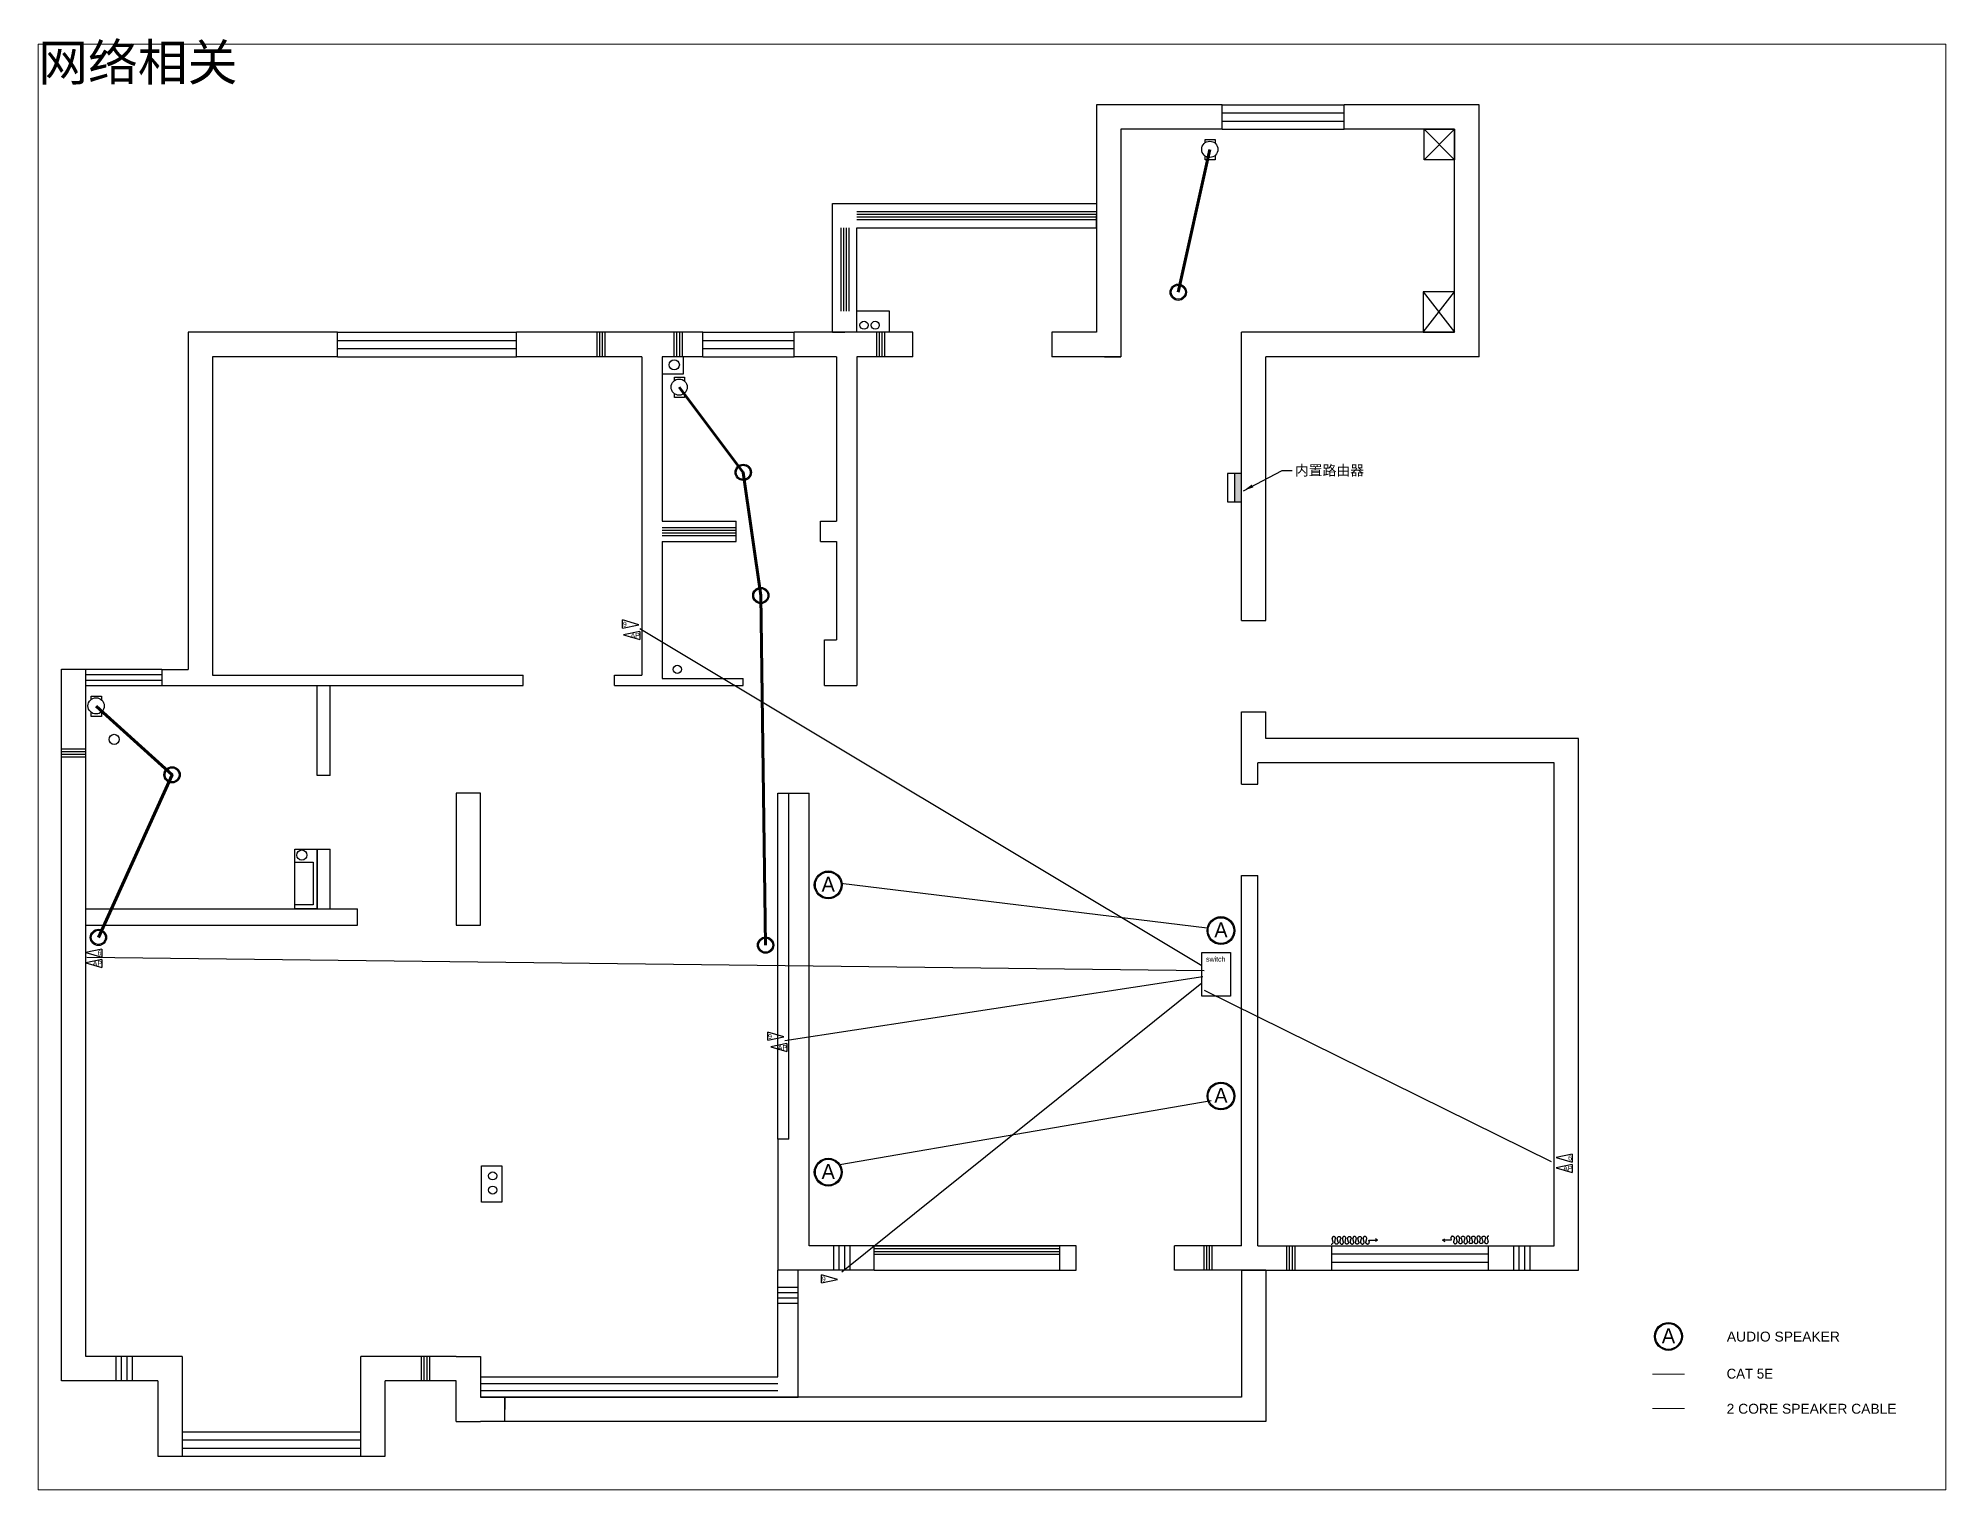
# Paper-space layout 'light current' of a CAD drawing. Header units: millimetres. Extents: x 0 to 261, y 0 to 199.
# The model-space entities are those that its viewports show. They can reach past a viewport. Long polylines and large blocks are cut down to what shows.
import ezdxf
from ezdxf.enums import TextEntityAlignment as Align

# ---------------------------------------------------------------- set-up
doc = ezdxf.new("R2010")
doc.units = ezdxf.units.MM
for name, pattern in [('ACAD_ISO03W100', [30, 12, -18]), ('DASHED', [19.05, 12.7, -6.35]), ('PHANTOM2', [1.25, 0.625, -0.125, 0.125, -0.125, 0.125, -0.125])]:
    doc.linetypes.add(name, pattern=pattern)
for name, color, linetype in [('air supply', 3, 'Continuous'), ('dim', 7, 'Continuous'), ('light current', 110, 'Continuous'), ('lighting', 6, 'Continuous'), ('new wall', 90, 'Continuous'), ('strong current', 1, 'Continuous'), ('wall', 7, 'Continuous'), ('windows', 140, 'Continuous')]:
    doc.layers.add(name, color=color, linetype=linetype)
doc.styles.add('Century Gothic', font='Century Gothic')
doc.styles.add('New Standard', font='Arial.ttf')
doc.styles.get("Standard").update_dxf_attribs({"font": 'Heiti SC.ttf'})
doc.styles.add('汉字', font='', dxfattribs={"width": 0.65, "height": 75})
doc.styles.get('汉字').set_extended_font_data('FangSong_GB2312')
doc.linetypes.add('ZIGZAG', pattern='A,0.00254,-5.08,[131,ltypeshp.shx,S=5.08,R=0,X=-5.08,Y=0],-10.16,[131,ltypeshp.shx,S=5.08,R=180,X=5.08,Y=0],-5.08', length=20.32254)
doc.dimstyles.new('副本 ISO-25', dxfattribs={"dimscale": 40, "dimtxt": 2.5, "dimasz": 2.5, "dimexe": 1.25, "dimexo": 0.625, "dimgap": 0.63, "dimtad": 0, "dimdec": 0, "dimtxsty": 'Standard', "dimblk": 'OBLIQUE', "dimblk1": 'OBLIQUE', "dimblk2": 'OBLIQUE', "dimcen": 2.5, "dimadec": 0, "dimazin": 0, "dimtfac": 1, "dimtdec": 0, "dimtmove": 0, "dimatfit": 3, "dimfxl": 1, "dimarcsym": 0})

# ---------------------------------------------------------------- blocks, each defined once
blk = doc.blocks.new('*T290')
at = {"layer": 'dim', "color": 0, "linetype": 'ByBlock', "lineweight": -2, "ltscale": 8, "transparency": 16777216}
for p, q in [((0, 0), (760, 0)), ((0, 0), (0, -456)), ((760, 0), (760, -456)), ((0, -132), (760, -132)), ((380, -132), (380, -456)), ((0, -240), (760, -240)), ((0, -348), (760, -348)), ((0, -456), (760, -456))]:
    blk.add_line(p, q, dxfattribs=at)
at = {"layer": 'dim', "color": 0, "ltscale": 8, "transparency": 16777216}
for s, insert, char_height, width, attachment_point in [('top', (190, -186), 54, 344, 5), ('window', (380, -66), 72, 724, 5), ('290', (742, -150), 54, 344, 3), ('bottom', (190, -366), 54, 344, 2), ('900', (742, -366), 54, 344, 3)]:
    blk.add_mtext(s, dxfattribs=dict(at, insert=insert, char_height=char_height, width=width, attachment_point=attachment_point))
blk = doc.blocks.new('socket air condition')
at = {"layer": 'strong current'}
h = blk.add_hatch(color=2, dxfattribs=at)
edge = h.paths.add_edge_path()
edge.add_ellipse((1, -20), major_axis=(100, 0), ratio=1, start_angle=8.0533, end_angle=171.9466)
edge.add_line((-98, -6), (100, -6))
at = {"layer": 'strong current', "color": 2}
for p, q in [((0, 80), (0, 204)), ((98, 80), (-98, 80))]:
    blk.add_line(p, q, dxfattribs=at)
at = {"layer": 'strong current', "color": 2, "style": '汉字'}
blk.add_text('K', height=151, dxfattribs=at).set_placement((22, 103))
blk = doc.blocks.new('cat socket')
at = {"color": 2}
for p, q in [((159, 33), (0, 0)), ((0, 0), (159, -46)), ((159, 33), (159, -46))]:
    blk.add_line(p, q, dxfattribs=at)
at = {"color": 2, "style": 'Century Gothic'}
blk.add_text('6', height=48.8, dxfattribs=at).set_placement((118, -28))
blk = doc.blocks.new('*T325')
at = {"layer": 'dim', "color": 0, "linetype": 'ByBlock', "lineweight": -2, "ltscale": 8, "transparency": 16777216}
for p, q in [((0, 0), (952.5, 0)), ((0, 0), (0, -352.5)), ((952.5, 0), (952.5, -352.5)), ((0, -82.5), (952.5, -82.5)), ((0, -150), (952.5, -150)), ((476.25, -82.5), (476.25, -352.5)), ((0, -217.5), (952.5, -217.5)), ((0, -285), (952.5, -285)), ((0, -352.5), (952.5, -352.5))]:
    blk.add_line(p, q, dxfattribs=at)
at = {"layer": 'dim', "color": 0, "ltscale": 8, "transparency": 16777216}
for s, insert, char_height, width, attachment_point in [('东侧门洞', (238.125, -161.25), 33.75, 453.75, 2), ('墙高', (238.125, -116.25), 33.75, 453.75, 5), ('阳台隔断', (476.25, -41.25), 45, 930, 5), ('800', (941.25, -93.75), 33.75, 453.75, 3), ('窗宽', (238.125, -228.75), 33.75, 453.75, 2), ('1830', (941.25, -228.75), 33.75, 453.75, 3)]:
    blk.add_mtext(s, dxfattribs=dict(at, insert=insert, char_height=char_height, width=width, attachment_point=attachment_point))
blk = doc.blocks.new('*T326')
at = {"layer": 'dim', "color": 0, "linetype": 'ByBlock', "lineweight": -2, "ltscale": 8, "transparency": 16777216}
for p, q in [((0, 0), (760, 0)), ((0, 0), (0, -456)), ((760, 0), (760, -456)), ((0, -132), (760, -132)), ((380, -132), (380, -456)), ((0, -240), (760, -240)), ((0, -348), (760, -348)), ((0, -456), (760, -456))]:
    blk.add_line(p, q, dxfattribs=at)
at = {"layer": 'dim', "color": 0, "ltscale": 8, "transparency": 16777216}
for s, insert, char_height, width, attachment_point in [('墙高', (190, -186), 54, 344, 5), ('阳台', (380, -66), 72, 724, 5), ('1200', (742, -150), 54, 344, 3)]:
    blk.add_mtext(s, dxfattribs=dict(at, insert=insert, char_height=char_height, width=width, attachment_point=attachment_point))
blk = doc.blocks.new('socket')
at = {"layer": 'strong current'}
blk.add_hatch(color=2, dxfattribs=at).paths.add_polyline_path([(99, 0, 0.86847), (-99, 0)])
at = {"layer": 'strong current', "color": 2}
blk.add_line((99, 0), (-99, 0), dxfattribs=at)
for points, const_width in [([(-1, 86), (-1, 210)], 9.63), ([(97, 86), (-99, 86)], 12.8)]:
    blk.add_lwpolyline(points, dxfattribs=dict(at, const_width=const_width))
blk.add_arc((0, -14), 100, 8.0533, 171.9467, dxfattribs=at)
blk = doc.blocks.new('fgdgfgfrd')
at = {"layer": ''}
blk.add_hatch(color=2, dxfattribs=at).paths.add_polyline_path([(-169345, -1042559, 0.86847), (-169558, -1042559)])
at = {"layer": '', "color": 2}
blk.add_line((-169345, -1042559), (-169558, -1042559), dxfattribs=at)
for points, const_width in [([(-169453, -1042466), (-169453, -1042333)], 10.4), ([(-169347, -1042466), (-169559, -1042466)], 13.8)]:
    blk.add_lwpolyline(points, dxfattribs=dict(at, const_width=const_width))
blk.add_arc((-169452, -1042574), 108, 8.0533, 171.9467, dxfattribs=at)
blk = doc.blocks.new('socket mid')
at = {"layer": 'strong current', "xscale": 0.9292800000917901, "yscale": 0.9292800000917901, "zscale": 0.9292800000917901}
blk.add_blockref('fgdgfgfrd', (157466, 968825), dxfattribs=at)
at = {"layer": 'strong current', "color": 2, "lineweight": 100, "ltscale": 8, "insert": (-200, 190), "char_height": 75, "attachment_point": 1}
blk.add_mtext_dynamic_manual_height_columns('\\pxqr;{\\fArial|b0|i0|c134|p0;M}', width=170, gutter_width=250, heights=[0], dxfattribs=at)
blk = doc.blocks.new('socket high')
at = {"layer": 'strong current', "xscale": 0.9292800000917901, "yscale": 0.9292800000917901, "zscale": 0.9292800000917901}
blk.add_blockref('fgdgfgfrd', (157466, 968825), dxfattribs=at)
at = {"layer": 'strong current', "color": 2, "lineweight": 100, "ltscale": 8, "insert": (-200, 190), "char_height": 75, "attachment_point": 1}
blk.add_mtext_dynamic_manual_height_columns('\\pxqr;{\\fArial|b0|i0|c134|p0;H}', width=170, gutter_width=250, heights=[0], dxfattribs=at)
blk = doc.blocks.new('socket top')
at = {"layer": 'strong current', "xscale": 0.9292800000917901, "yscale": 0.9292800000917901, "zscale": 0.9292800000917901}
blk.add_blockref('fgdgfgfrd', (157466, 968825), dxfattribs=at)
at = {"layer": 'strong current', "color": 2, "lineweight": 100, "ltscale": 8, "insert": (-200, 190), "char_height": 75, "attachment_point": 1}
blk.add_mtext_dynamic_manual_height_columns('\\pxqr;{\\fArial|b0|i0|c134|p0;T}', width=170, gutter_width=250, heights=[0], dxfattribs=at)
blk = doc.blocks.new('socket water proff')
at = {"layer": 'strong current'}
blk.add_hatch(color=2, dxfattribs=at).paths.add_polyline_path([(100, -7, 0.86847), (-98, -7)])
at = {"layer": 'strong current', "color": 2}
for points, const_width in [([(0, 79), (0, 203)], 9.63), ([(98, 79), (-98, 79)], 12.8)]:
    blk.add_lwpolyline(points, dxfattribs=dict(at, const_width=const_width))
at = {"layer": 'strong current', "color": 2, "style": '汉字'}
blk.add_text('F', height=151, dxfattribs=at).set_placement((22, 102))
blk = doc.blocks.new('socket ground')
at = {"layer": 'strong current'}
h = blk.add_hatch(color=2, dxfattribs=at)
edge = h.paths.add_edge_path()
edge.add_ellipse((1, -13), major_axis=(100, -1), ratio=1, start_angle=8.0533, end_angle=171.9466)
edge.add_line((-98, 2), (100, 1))
at = {"layer": 'strong current', "color": 2}
for p, q in [((0, 88), (1, 211)), ((99, 87), (-98, 88))]:
    blk.add_line(p, q, dxfattribs=at)
at = {"layer": 'strong current', "color": 2, "style": '汉字'}
blk.add_text('D', height=151, rotation=359.6008, dxfattribs=at).set_placement((23, 110))
blk = doc.blocks.new('light current box')
at = {"layer": 'strong current'}
blk.add_hatch(color=2, dxfattribs=at).paths.add_polyline_path([(-280, 69), (-280, 0), (0, 0), (0, 69)])
at = {"layer": '', "color": 2}
blk.add_line((0, 69), (-280, 69), dxfattribs=at)
at = {"layer": 'strong current', "color": 2}
blk.add_lwpolyline([(0, 138), (-280, 138), (-280, 0), (0, 0)], close=True, dxfattribs=at)
blk = doc.blocks.new('strong current box')
at = {"layer": 'strong current'}
blk.add_hatch(color=2, dxfattribs=at).paths.add_polyline_path([(-280, 69), (-280, 0), (0, 0), (0, 138), (-280, 0)])
at = {"layer": 'strong current', "color": 2}
blk.add_lwpolyline([(0, 138), (-280, 138), (-280, 0), (0, 0)], close=True, dxfattribs=at)
blk = doc.blocks.new('*T330')
at = {"layer": 'strong current', "color": 0, "linetype": 'ByBlock', "lineweight": -2, "ltscale": 8, "transparency": 16777216}
for p, q in [((0, 0), (8546, 0)), ((0, 0), (0, -1385)), ((8546, 0), (8546, -1385)), ((0, -296), (8546, -296)), ((855, -296), (855, -1385)), ((1709, -296), (1709, -1385)), ((2564, -296), (2564, -1385)), ((3418, -296), (3418, -1385)), ((4273, -296), (4273, -1385)), ((5128, -296), (5128, -1385)), ((5982, -296), (5982, -1385)), ((6837, -296), (6837, -1385)), ((7691, -296), (7691, -1385)), ((0, -552), (8546, -552)), ((0, -872), (8546, -872)), ((0, -1128), (8546, -1128)), ((0, -1385), (8546, -1385))]:
    blk.add_line(p, q, dxfattribs=at)
at = {"layer": 'strong current', "color": 0, "ltscale": 8, "transparency": 16777216}
for name, p in [('socket', (1282, -817)), ('socket mid', (2188, -813)), ('socket high', (3043, -813)), ('socket top', (3897, -813)), ('socket water proff', (4692, -835)), ('socket ground', (5542, -843)), ('socket air condition', (6397, -836)), ('light current box', (7404, -781)), ('strong current box', (8259, -781))]:
    blk.add_blockref(name, p, dxfattribs=at)
at = {"layer": 'strong current', "color": 0, "ltscale": 8, "transparency": 16777216, "attachment_point": 5}
for s, insert, char_height, width in [('强电图例', (4273, -148), 120, 8486.1), ('名称', (427, -424), 100, 794.61), ('一般插座', (1282, -424), 100, 794.61), ('中位插座', (2137, -424), 100, 794.61), ('高位插座', (2991, -424), 100, 794.61), ('顶部插座', (3846, -424), 100, 794.61), ('防溅水插座', (4700, -424), 100, 794.61), ('地面插座', (5555, -424), 100, 794.61), ('{\\fArial Unicode MS|b0|i0|c134|p0;空调插座', (6410, -424), 100, 794.61), ('弱电箱', (7264, -424), 100, 794.61), ('配电箱', (8119, -424), 100, 794.61), ('图例', (427, -712), 100, 794.61), ('高度（M)', (427, -1000), 100, 794.61), ('0.35', (1282, -1000), 100, 794.61), ('1.4', (2137, -1000), 100, 794.61), ('2.2', (2991, -1000), 100, 794.61), ('2.6', (3846, -1000), 100, 794.61), ('1.5', (4700, -1000), 100, 794.61), ('0.0', (5555, -1000), 100, 794.61), ('2.2', (6410, -1000), 100, 794.61), ('规格', (427, -1256), 100, 794.61), ('斜五孔', (1282, -1256), 100, 794.61), ('斜五孔', (2137, -1256), 100, 794.61), ('斜五孔', (2991, -1256), 100, 794.61), ('斜五孔', (3846, -1256), 100, 794.61), ('{\\fArial Unicode MS|b0|i0|c134|p0;斜五孔', (4700, -1256), 100, 794.61), ('{\\fArial Unicode MS|b0|i0|c134|p0;斜五孔', (5555, -1256), 100, 794.61), ('{\\fArial Unicode MS|b0|i0|c134|p0;三孔带开关', (6410, -1256), 100, 794.61)]:
    blk.add_mtext(s, dxfattribs=dict(at, insert=insert, char_height=char_height, width=width))
blk = doc.blocks.new('_Oblique')
at = {"color": 0, "linetype": 'ByBlock', "lineweight": -2}
blk.add_line((-0.5, -0.5), (0.5, 0.5), dxfattribs=at)
blk = doc.blocks.new('Access Point')
at = {"color": 2}
for p, q in [((159, 33), (0, 0)), ((0, 0), (159, -46)), ((159, 33), (159, -46))]:
    blk.add_line(p, q, dxfattribs=at)
at = {"color": 2, "style": 'Century Gothic'}
blk.add_text('AP', height=48.8, dxfattribs=at).set_placement((70, -30))
blk = doc.blocks.new('curtain')
for p, q in [((0, 0), (22, 14)), ((0, 0), (22, -14)), ((86, 0), (0, 0)), ((82, 19), (86, 0)), ((117, 19), (108, -17)), ((133, 19), (143, -16)), ((168, 19), (159, -16)), ((184, 19), (194, -16)), ((219, 19), (210, -16)), ((235, 19), (245, -16)), ((270, 19), (261, -16)), ((286, 20), (296, -16)), ((321, 20), (312, -16)), ((337, 20), (347, -16)), ((372, 20), (363, -16)), ((388, 20), (398, -15)), ((423, 20), (414, -15)), ((439, 20), (449, -15))]:
    blk.add_line(p, q)
for points in [[(99, 39, 0.110171), (93, 38, 0.102587), (87, 33, 0.093414), (83, 27, 0.087823), (82, 19, 0.003473), (82, 19, 0.093414)], [(99, 39, -0.110171), (106, 38, -0.102587), (112, 33, -0.093414), (116, 27, -0.087823), (117, 19, -0.003473), (117, 19, -0.093414)], [(150, 39, 0.110171), (144, 38, 0.102587), (138, 33, 0.093414), (134, 27, 0.087823), (133, 19, 0.003473), (133, 19, 0.093414)], [(168, 19, 0.003473), (168, 19, 0.087823), (167, 27, 0.093414), (163, 33, 0.102587), (157, 38, 0.110171), (150, 39, 0.110171)], [(184, 19, -0.003473), (184, 19, -0.087823), (185, 27, -0.093414), (189, 34, -0.102587), (195, 38, -0.110171), (202, 39, -0.110171)], [(202, 39, -0.110171), (208, 38, -0.102587), (214, 34, -0.093414), (218, 27, -0.087823), (219, 20, -0.003473), (219, 19, -0.093414)], [(253, 40, 0.110171), (246, 38, 0.102587), (240, 34, 0.093414), (236, 27, 0.087823), (235, 20, 0.003473), (235, 19, 0.093414)], [(270, 19, 0.003473), (270, 20, 0.087823), (269, 28, 0.093414), (265, 34, 0.102587), (259, 38, 0.110171), (253, 40, 0.110171)], [(286, 20, -0.003473), (286, 20, -0.087823), (287, 28, -0.093414), (291, 34, -0.102587), (297, 38, -0.110171), (304, 40, -0.110171)], [(304, 40, -0.110171), (310, 38, -0.102587), (316, 34, -0.093414), (320, 28, -0.087823), (321, 20, -0.003473), (321, 20, -0.093414)], [(355, 40, 0.110171), (348, 39, 0.102587), (342, 34, 0.093414), (338, 28, 0.087823), (337, 20, 0.003473), (337, 20, 0.093414)], [(372, 20, 0.003473), (372, 20, 0.087823), (371, 28, 0.093414), (367, 34, 0.102587), (361, 39, 0.110171), (355, 40, 0.110171)], [(388, 20, -0.003473), (388, 20, -0.087823), (389, 28, -0.093414), (393, 34, -0.102587), (399, 39, -0.110171), (406, 40, -0.110171)], [(406, 40, -0.110171), (412, 39, -0.102587), (418, 34, -0.093414), (422, 28, -0.087823), (423, 20, -0.003473), (423, 20, -0.093414)], [(457, 40, 0.110171), (450, 39, 0.102587), (444, 35, 0.093414), (440, 28, 0.087823), (439, 20, 0.003473), (439, 20, 0.093414)], [(108, -17, 0.083517), (109, -24, 0.093414), (113, -30, 0.102587), (119, -35, 0.110171), (125, -36, 0.110171), (132, -35, 0.102587), (138, -30, 0.093414), (141, -24, 0.083517), (143, -16, 0.087823)], [(194, -16, -0.083517), (192, -24, -0.093414), (189, -30, -0.102587), (183, -34, -0.110171), (176, -36, -0.110171), (170, -34, -0.102587), (164, -30, -0.093414), (160, -24, -0.083517), (159, -16, -0.087823)], [(210, -16, 0.083517), (211, -23, 0.093414), (215, -30, 0.102587), (221, -34, 0.110171), (227, -36, 0.110171), (234, -34, 0.102587), (240, -30, 0.093414), (243, -23, 0.083517), (245, -16, 0.087823)], [(296, -16, -0.083517), (295, -23, -0.093414), (291, -30, -0.102587), (285, -34, -0.110171), (278, -35, -0.110171), (272, -34, -0.102587), (266, -30, -0.093414), (262, -23, -0.083517), (261, -16, -0.087823)], [(312, -16, 0.083517), (313, -23, 0.093414), (317, -29, 0.102587), (323, -34, 0.110171), (329, -35, 0.110171), (336, -34, 0.102587), (342, -29, 0.093414), (346, -23, 0.083517), (347, -16, 0.087823)], [(398, -15, -0.083517), (397, -23, -0.093414), (393, -29, -0.102587), (387, -34, -0.110171), (380, -35, -0.110171), (374, -34, -0.102587), (368, -29, -0.093414), (364, -23, -0.083517), (363, -16, -0.087823)], [(414, -15, 0.083517), (415, -23, 0.093414), (419, -29, 0.102587), (425, -33, 0.110171), (431, -35, 0.110171), (438, -33, 0.102587), (444, -29, 0.093414), (448, -23, 0.083517), (449, -15, 0.087823)]]:
    blk.add_lwpolyline(points, format="xyb")
blk = doc.blocks.new('1 gang switch')
at = {"layer": 'lighting'}
blk.add_hatch(color=2, dxfattribs=at).paths.add_polyline_path([(-41, 22, 1), (41, -22, 1)])
at = {"layer": 'lighting', "color": 2}
for p, q in [((21, 41), (114, 117)), ((114, 117), (146, 79))]:
    blk.add_line(p, q, dxfattribs=at)
blk.add_circle((0, 0), 46.7, dxfattribs=at)
blk = doc.blocks.new('2 gang switch')
at = {"layer": 'lighting'}
blk.add_hatch(color=2, dxfattribs=at).paths.add_polyline_path([(-43, 17, 1), (43, -17, 1)])
at = {"layer": 'lighting', "color": 2}
for p, q in [((17, 43), (101, 128)), ((71, 97), (107, 62)), ((101, 128), (136, 94))]:
    blk.add_line(p, q, dxfattribs=at)
blk.add_circle((0, 0), 46.7, dxfattribs=at)
blk = doc.blocks.new('3 gang switch')
at = {"layer": 'lighting'}
blk.add_hatch(color=2, dxfattribs=at).paths.add_polyline_path([(-44, 17, 1), (44, -17, 1)])
at = {"layer": 'lighting', "color": 2}
for p, q in [((16, 43), (99, 130)), ((66, 96), (102, 58)), ((83, 112), (119, 78)), ((99, 130), (135, 96))]:
    blk.add_line(p, q, dxfattribs=at)
blk.add_circle((0, 0), 46.7, dxfattribs=at)
blk = doc.blocks.new('4 gang switch')
at = {"layer": 'lighting'}
blk.add_hatch(color=2, dxfattribs=at).paths.add_polyline_path([(-39, 25, 1), (39, -25, 1)])
at = {"layer": 'lighting', "color": 2}
for p, q in [((25, 39), (124, 107)), ((68, 69), (97, 28)), ((89, 81), (117, 41)), ((104, 91), (133, 50)), ((124, 107), (152, 66))]:
    blk.add_line(p, q, dxfattribs=at)
blk.add_circle((0, 0), 46.7, dxfattribs=at)
blk = doc.blocks.new('2 way switch')
at = {"layer": 'lighting'}
blk.add_hatch(color=2, dxfattribs=at).paths.add_polyline_path([(-41, 22, 1), (41, -22, 1)])
at = {"layer": 'lighting', "color": 2}
for p, q in [((21, 41), (84, 88)), ((84, 88), (115, 49)), ((-85, -78), (-116, -40)), ((-21, -41), (-85, -78))]:
    blk.add_line(p, q, dxfattribs=at)
blk.add_circle((0, 0), 46.7, dxfattribs=at)
blk = doc.blocks.new('*T339')
at = {"layer": 'lighting', "color": 0, "linetype": 'ByBlock', "lineweight": -2, "ltscale": 8, "transparency": 16777216}
for p, q in [((0, 0), (1531, 0)), ((0, 0), (0, -1571)), ((1531, 0), (1531, -1571)), ((0, -256), (1531, -256)), ((539, -256), (539, -1571)), ((0, -516), (1531, -516)), ((0, -787), (1531, -787)), ((0, -1060), (1531, -1060)), ((0, -1309), (1531, -1309)), ((0, -1571), (1531, -1571))]:
    blk.add_line(p, q, dxfattribs=at)
at = {"layer": 'lighting', "color": 0, "ltscale": 8, "transparency": 16777216}
for name, p in [('1 gang switch', (220, -421)), ('2 gang switch', (225, -692)), ('3 gang switch', (225, -965)), ('4 gang switch', (217, -1214)), ('2 way switch', (270, -1445))]:
    blk.add_blockref(name, p, dxfattribs=at)
at = {"layer": 'lighting', "color": 0, "ltscale": 8, "transparency": 16777216, "attachment_point": 5}
for s, insert, char_height, width in [('{\\C7;开关图例}', (766, -128), 120, 1471.39), ('{\\fSimSun|b0|i0|c134|p0;\\W0.8;\\C7;暗装单联开关}', (1035, -386), 100, 932.41), ('{\\fSimSun|b0|i0|c134|p0;\\W0.8;\\C7;暗装双联开关}', (1035, -651), 100, 932.41), ('{\\fSimSun|b0|i0|c134|p0;\\W0.8;\\C7;暗装三联开关}', (1035, -923), 100, 932.41), ('{\\fSimSun|b0|i0|c134|p0;\\W0.8;\\C7;暗装四联开关}', (1035, -1184), 100, 932.41), ('{\\fSimSun|b0|i0|c134|p0;\\W0.8;\\C7;暗装双控开关}', (1035, -1440), 100, 932.41)]:
    blk.add_mtext(s, dxfattribs=dict(at, insert=insert, char_height=char_height, width=width))

msp = doc.modelspace()

# ---------------------------------------------------------------- hatches: boundary and pattern name
at = {"layer": 'light current'}
msp.add_hatch(color=2, dxfattribs=at).paths.add_polyline_path([(12480.4, 10899.7), (12549.3, 10899.7), (12549.3, 11180), (12480.4, 11180)])

# ---------------------------------------------------------------- linework, layer by layer
at = {"layer": 'air supply', "linetype": 'ZIGZAG', "lineweight": 70, "ltscale": 5, "transparency": 33554687}
for points in [[(11926.1, 12965), (12237.1, 14369.8)], [(7008.1, 12030), (7639.4, 11190.6), (7812.7, 9977.5), (7859.9, 6532.9)], [(1262.3, 8887), (2011.6, 8210.8), (1285.4, 6608.9)]]:
    msp.add_lwpolyline(points, dxfattribs=at)
at = {"layer": 'air supply', "transparency": 33554687}
for points in [[(12189.8, 14437.4), (12189.8, 14469.8), (12289.8, 14469.8), (12289.8, 14433.1)], [(12289.8, 14312.7), (12289.8, 14269.8), (12189.8, 14269.8), (12189.8, 14308.4)], [(6960.8, 12094.5), (6960.8, 12126.9), (7060.8, 12126.9), (7060.8, 12090.2)], [(7060.8, 11969.8), (7060.8, 11926.9), (6960.8, 11926.9), (6960.8, 11965.5)], [(1215, 8954.6), (1215, 8987), (1315, 8987), (1315, 8950.3)], [(1315, 8829.9), (1315, 8787), (1215, 8787), (1215, 8825.6)]]:
    msp.add_lwpolyline(points, dxfattribs=at)
for centre, radius in [((12237.1, 14372.9), 80), ((11926.1, 12965), 80), ((11926.1, 12965), 70), ((7008.1, 12030), 80), ((7639.4, 11190.6), 80), ((7639.4, 11190.6), 70), ((7812.7, 9977.5), 80), ((7812.7, 9977.5), 70), ((1262.3, 8890.1), 80), ((2011.6, 8210.8), 80), ((2011.6, 8210.8), 70), ((1285.4, 6608.9), 80), ((1285.4, 6608.9), 70), ((7859.9, 6532.9), 80), ((7859.9, 6532.9), 70)]:
    msp.add_circle(centre, radius, dxfattribs=at)
at = {"layer": 'light current', "color": 2}
msp.add_line((12480.4, 11180), (12480.4, 10899.7), dxfattribs=at)
msp.add_lwpolyline([(12411.4, 11180), (12411.4, 10899.7), (12549.3, 10899.7), (12549.3, 11180)], close=True, dxfattribs=at)
at = {"layer": 'light current', "linetype": 'PHANTOM2', "ltscale": 100}
for points in [[(12160, 6330), (6620, 9650)], [(12180, 6280), (1170, 6410)], [(12170, 6220), (8050, 5590)], [(12160, 6160), (8610, 3310)], [(12180, 6090), (15600, 4400)]]:
    msp.add_lwpolyline(points, dxfattribs=at)
at = {"layer": 'light current', "color": 253, "linetype": 'DASHED', "ltscale": 4}
for points in [[(12210, 6700), (8600, 7140)], [(12250, 5000), (8590, 4370)]]:
    msp.add_lwpolyline(points, dxfattribs=at)
at = {"layer": 'light current', "ltscale": 8}
msp.add_lwpolyline([(12160, 6460), (12440, 6460), (12440, 6030), (12160, 6030)], close=True, dxfattribs=at)
at = {"layer": 'light current', "linetype": 'PHANTOM2', "ltscale": 100, "const_width": 10}
msp.add_lwpolyline([(16597.8, 2306.5), (16916, 2306.5)], dxfattribs=at)
at = {"layer": 'light current', "linetype": 'DASHED', "ltscale": 4, "const_width": 10}
msp.add_lwpolyline([(16597.8, 1968.6), (16916, 1968.6)], dxfattribs=at)
at = {"layer": 'light current', "color": 253}
for centre, radius in [((8477, 7126.5), 137), ((8477, 7126.5), 127), ((8477, 4296.5), 137), ((8477, 4296.5), 127)]:
    msp.add_circle(centre, radius, dxfattribs=at)
at = {"layer": 'light current'}
for centre, radius in [((12347, 6676.5), 137), ((12347, 6676.5), 127), ((12347, 5046.5), 137), ((12347, 5046.5), 127), ((16756.9, 2678.2), 137), ((16756.9, 2678.2), 127)]:
    msp.add_circle(centre, radius, dxfattribs=at)
at = {"layer": 'new wall', "ltscale": 8}
for p, q in [((14350, 14270), (14650, 14570)), ((14350, 14570), (14650, 14270)), ((7050, 12160), (7050, 12330)), ((6840, 12160), (7050, 12160)), ((7980, 4620), (7980, 8030)), ((7980, 8030), (8090, 8030))]:
    msp.add_line(p, q, dxfattribs=at)
at = {"layer": 'new wall'}
for p, q in [((8600, 13600), (8600, 12780)), ((8680, 13600), (8680, 12780)), ((9080, 12780), (8760, 12780)), ((9080, 12570), (9080, 12780)), ((3440, 8204.4), (3440, 9090.3)), ((3570, 8204.4), (3570, 9090.3)), ((3570, 8204.4), (3440, 8204.4)), ((3440, 6890), (3440, 7480)), ((3440, 7480), (3570, 7480)), ((3570, 6890), (3570, 7480)), ((1160, 6890), (3840, 6890)), ((3840, 6730), (3840, 6890)), ((1160, 6730), (3840, 6730)), ((10760.1, 3330), (10760.1, 3570)), ((10920.1, 3330), (10920.1, 3570)), ((7980, 2280), (7980, 3330)), ((8180, 2080), (8180, 3330)), ((5050, 2280), (7980, 2280)), ((5050, 2280, 10), (7980, 2280, 10)), ((5290, 2080), (5050, 2080)), ((5050, 2080), (8180, 2080)), ((5050, 2080, 10), (7980, 2080, 10))]:
    msp.add_line(p, q, dxfattribs=at)
at = {"layer": 'new wall', "linetype": 'ACAD_ISO03W100'}
for p, q in [((8626.4, 13600), (8626.4, 12780)), ((8653.6, 13600), (8653.6, 12780)), ((5050, 2214, 10), (7980, 2214, 10)), ((5050, 2146, 10), (7980, 2146, 10))]:
    msp.add_line(p, q, dxfattribs=at)
at = {"layer": 'new wall', "transparency": 33554687}
for p, q in [((10920.1, 3570), (8929.9, 3570)), ((8930, 3330), (10920.1, 3330))]:
    msp.add_line(p, q, dxfattribs=at)
at = {"layer": 'new wall', "linetype": 'Continuous'}
msp.add_line((5050, 2280), (5050, 2080), dxfattribs=at)
at = {"layer": 'new wall', "ltscale": 8}
for points in [[(14650, 14570), (14650, 14270), (14350, 14270), (14350, 14570)], [(3440, 6890), (3220, 6890), (3220, 7480), (3440, 7480)]]:
    msp.add_lwpolyline(points, close=True, dxfattribs=at)
at = {"layer": 'new wall', "linetype": 'ACAD_ISO03W100'}
msp.add_lwpolyline([(3220, 7350), (3400, 7350), (3400, 6930), (3220, 6930)], close=True, dxfattribs=at)
at = {"layer": 'new wall'}
msp.add_lwpolyline([(5060, 4000), (5060, 4360), (5260, 4360), (5260, 4000)], close=True, dxfattribs=at)
at = {"layer": 'wall'}
for p, q in [((12360, 14810), (11120, 14810)), ((11120, 14810), (11120, 12570)), ((12360, 14570), (12360, 14810)), ((14890, 14810), (13560, 14810)), ((13560, 14570), (13560, 14810)), ((14890, 12330), (14890, 14810)), ((12360, 14570), (11360, 14570)), ((11360, 14570), (11360, 12330)), ((14650, 14570), (13560, 14570)), ((14650, 12570), (14650, 14570)), ((8520, 12570), (8520, 13840)), ((8520, 13840), (11120, 13840)), ((11120, 13840), (11120, 13720)), ((8760, 12570), (8760, 13600)), ((8760, 13600), (11120, 13600)), ((11120, 13600), (11120, 13720)), ((3640, 12570), (2170, 12570)), ((2170, 12570), (2170, 9250)), ((3640, 12330), (3640, 12570)), ((7240, 12570), (5405, 12570)), ((5405, 12330), (5405, 12570)), ((6200, 12330), (6200, 12570)), ((6280, 12330), (6280, 12570)), ((6960, 12330), (6960, 12570)), ((7040, 12330), (7040, 12570)), ((7240, 12330), (7240, 12570)), ((9310, 12570), (8140, 12570)), ((8140, 12330), (8140, 12570)), ((8520, 12570), (8640, 12570)), ((8760, 12570), (8640, 12570)), ((8955, 12330), (8955, 12570)), ((9035, 12330), (9035, 12570)), ((9310, 12330), (9310, 12570)), ((11120, 12570), (10680, 12570)), ((10680, 12570), (10680, 12330)), ((14650, 12570), (12550, 12570)), ((12550, 9730), (12550, 12570)), ((3640, 12330), (2410, 12330)), ((2410, 12330), (2410, 9192.3)), ((6640, 12330), (5405, 12330)), ((6640, 12330), (6640, 9192.3)), ((7240, 12330), (6840, 12330)), ((6840, 12330), (6840, 10710)), ((8560, 12330), (8140, 12330)), ((8560, 12330), (8560, 10710)), ((9310, 12330), (8760, 12330)), ((8760, 12330), (8760, 9090.3)), ((11360, 12330), (10680, 12330)), ((14890, 12330), (12790, 12330)), ((12790, 9730), (12790, 12330)), ((6840, 10710), (7570.1, 10710)), ((7570.1, 10510), (7570.1, 10710)), ((8400, 10710), (8560, 10710)), ((8400, 10510), (8400, 10710)), ((6840, 10510), (6840, 9158.5)), ((6840, 10510), (7570.1, 10510)), ((8400, 10510), (8560, 10510)), ((8560, 10510), (8560, 9540.3)), ((12550, 9730), (12790, 9730)), ((920, 2240), (920, 9250.3)), ((1160, 6890), (1160, 9250.3)), ((1910, 9250), (2170, 9250)), ((1910, 9250), (1910, 9090.3)), ((1910, 9090.3), (5470, 9090.3)), ((2410, 9192.3), (5470, 9192.3)), ((5470, 9090.3), (5470, 9192.3)), ((6370, 9192.3), (6640, 9192.3)), ((6370, 9090.3), (6370, 9192.3)), ((6370, 9090.3), (7640, 9090.3)), ((6840, 9158.5), (7640, 9158.5)), ((7640, 9090.3), (7640, 9158.5)), ((8440, 9090.3), (8760, 9090.3)), ((12550, 8830), (12790, 8830)), ((12550, 8120), (12550, 8830)), ((12790, 8567.5), (12790, 8830)), ((920, 8468), (1160, 8468)), ((15870, 8567.5), (12790, 8567.5)), ((15870, 3330), (15870, 8567.5)), ((920, 8388), (1160, 8388)), ((15630, 8327.5), (12710, 8327.5)), ((12710, 8120), (12710, 8327.5)), ((15630, 3570), (15630, 8327.5)), ((12550, 8120), (12710, 8120)), ((8090, 8030), (8290, 8030)), ((8090, 4620), (8090, 8030)), ((8290, 3570), (8290, 8030)), ((12550, 3570), (12550, 7220)), ((12550, 7220), (12710, 7220)), ((12710, 3570), (12710, 7220)), ((1160, 2480), (1160, 6890)), ((8930, 3570), (8290, 3570)), ((8529.9, 3570), (8529.9, 3330)), ((8689.9, 3570), (8689.9, 3330)), ((8930, 3330), (8930, 3570)), ((12550, 3570), (11890, 3570)), ((11890, 3330), (11890, 3570)), ((12180, 3330), (12180, 3570)), ((12260, 3330), (12260, 3570)), ((12710, 3570), (13440, 3570)), ((12997.5, 3330), (12997.5, 3570)), ((13077.5, 3330), (13077.5, 3570)), ((13440, 3330), (13440, 3570)), ((14980, 3570), (15630, 3570)), ((14980, 3570), (14980, 3330)), ((15229.9, 3570), (15229.9, 3330)), ((15389.9, 3570), (15389.9, 3330)), ((8930, 3330), (7980, 3330)), ((12550, 3330), (11890, 3330)), ((12550, 3330), (13440, 3330)), ((12550, 3330), (12670, 3330)), ((12550, 3330), (12550, 2080)), ((12790, 3330), (12670, 3330)), ((12790, 3330), (12790, 1840)), ((14980, 3330), (15870, 3330)), ((7980, 3164.9), (8180, 3164.9)), ((7980, 3004.9), (8180, 3004.9)), ((2110, 2480), (1160, 2480)), ((1457.2, 2480), (1457.2, 2240)), ((1617.2, 2480), (1617.2, 2240)), ((2110, 2480), (2110, 2240)), ((4810, 2480), (3870, 2480)), ((3870, 2240), (3870, 2480)), ((4470, 2240), (4470, 2480)), ((4550, 2240), (4550, 2480)), ((1870, 2240), (920, 2240)), ((1870, 2240), (1870, 1500)), ((2110, 2240), (2110, 1500)), ((3870, 1500), (3870, 2240)), ((4810, 2240), (4110, 2240)), ((4110, 1500), (4110, 2240)), ((5290, 1840), (5290, 2080)), ((12550, 2080), (5290, 2080)), ((5290, 2080), (5290, 1960)), ((5290, 1840), (5290, 1960)), ((2110, 1740), (3870, 1740)), ((5290, 1840), (5050, 1840)), ((12790, 1840), (5290, 1840)), ((1870, 1500), (4110, 1500))]:
    msp.add_line(p, q, dxfattribs=at)
at = {"layer": 'wall', "ltscale": 8}
for p, q in [((14340, 12970), (14650, 12570)), ((14340, 12570), (14650, 12970)), ((8090, 4620), (7980, 4620)), ((7980, 4620), (7980, 3330))]:
    msp.add_line(p, q, dxfattribs=at)
at = {"layer": 'wall', "linetype": 'ACAD_ISO03W100'}
for p, q in [((6226.4, 12330), (6226.4, 12570)), ((6253.6, 12330), (6253.6, 12570)), ((6986.4, 12330), (6986.4, 12570)), ((7013.6, 12330), (7013.6, 12570)), ((8981.4, 12330), (8981.4, 12570)), ((9008.6, 12330), (9008.6, 12570)), ((920, 8441.6), (1160, 8441.6)), ((920, 8414.4), (1160, 8414.4)), ((8582.7, 3570), (8582.7, 3330)), ((8637.1, 3570), (8637.1, 3330)), ((12206.4, 3330), (12206.4, 3570)), ((12233.6, 3330), (12233.6, 3570)), ((13023.9, 3330), (13023.9, 3570)), ((13051.1, 3330), (13051.1, 3570)), ((15282.7, 3570), (15282.7, 3330)), ((15337.1, 3570), (15337.1, 3330)), ((7980, 3112.1), (8180, 3112.1)), ((7980, 3057.7), (8180, 3057.7)), ((1510, 2480), (1510, 2240)), ((1564.4, 2480), (1564.4, 2240)), ((4496.4, 2240), (4496.4, 2480)), ((4523.6, 2240), (4523.6, 2480))]:
    msp.add_line(p, q, dxfattribs=at)
at = {"layer": 'wall', "linetype": 'Continuous'}
for p, q in [((11200, 12330), (11360, 12330)), ((920, 9250.3), (1160, 9250.3)), ((5050, 7830), (5050, 8030)), ((12790, 3330), (12550, 3330)), ((12550, 3330), (12790, 3330)), ((5290, 1840), (5290, 2080)), ((4810, 1840), (5050, 1840))]:
    msp.add_line(p, q, dxfattribs=at)
at = {"layer": 'wall', "ltscale": 4}
for p, q in [((4810, 2480), (5050, 2480)), ((5050, 2480), (5050, 2080)), ((4810, 1840), (4810, 2240)), ((5050, 2080), (5290, 2080))]:
    msp.add_line(p, q, dxfattribs=at)
at = {"layer": 'wall'}
for points in [[(14650, 12570), (14650, 12970), (14340, 12970), (14340, 12570)], [(4810, 8030), (4810, 6730), (5050, 6730), (5050, 8030)]]:
    msp.add_lwpolyline(points, close=True, dxfattribs=at)
at = {"layer": 'wall', "ltscale": 8}
msp.add_lwpolyline([(8440, 9090.3), (8440, 9540.3), (8560, 9540.3)], dxfattribs=at)
at = {"layer": 'wall'}
for centre, radius in [((8830, 12640), 40), ((8940, 12640), 40), ((6960, 12250), 50), ((6990, 9250), 40), ((1440, 8560.3), 50), ((3290, 7420.3), 50), ((5170, 4260), 40), ((5170, 4120), 40)]:
    msp.add_circle(centre, radius, dxfattribs=at)
at = {"layer": 'windows'}
for p, q in [((12360, 14810), (13560, 14810)), ((12360, 14570), (13560, 14570)), ((8760, 13760), (11120, 13760)), ((8760, 13680), (11120, 13680)), ((3640, 12570), (5405, 12570)), ((7240, 12570), (8140, 12570)), ((3640, 12330), (5405, 12330)), ((7240, 12330), (8140, 12330)), ((6840, 10648.8), (7570.1, 10648.8)), ((6840, 10568.8), (7570.1, 10568.8)), ((1160, 9250.3), (1910, 9250.3)), ((1160, 9090.3), (1910, 9090.3)), ((8929.9, 3570), (10760, 3570)), ((8929.9, 3490), (10760, 3490)), ((13440, 3570), (14980, 3570)), ((13440, 3330), (14980, 3330))]:
    msp.add_line(p, q, dxfattribs=at)
at = {"layer": 'windows', "linetype": 'ACAD_ISO03W100'}
for p, q in [((12360, 14730.8), (13560, 14730.8)), ((12360, 14649.2), (13560, 14649.2)), ((8760, 13733.6), (11120, 13733.6)), ((8760, 13706.4), (11120, 13706.4)), ((3640, 12490.8), (5405, 12490.8)), ((3640, 12409.2), (5405, 12409.2)), ((7240, 12490.8), (8140, 12490.8)), ((7240, 12409.2), (8140, 12409.2)), ((6840, 10622.4), (7570.1, 10622.4)), ((6840, 10595.2), (7570.1, 10595.2)), ((1160, 9197.5), (1910, 9197.5)), ((1160, 9143.1), (1910, 9143.1)), ((8929.9, 3543.6), (10760, 3543.6)), ((8929.9, 3516.4), (10760, 3516.4)), ((13440, 3490.8), (14980, 3490.8)), ((13440, 3409.2), (14980, 3409.2)), ((2110, 1660.8), (3870, 1660.8)), ((2110, 1579.2), (3870, 1579.2))]:
    msp.add_line(p, q, dxfattribs=at)

# ---------------------------------------------------------------- block references
for name, p in [('*T290', (12510, 14330)), ('*T326', (9610, 13350)), ('*T339', (16498.3, 10055.3)), ('*T325', (9340.3, 3962.5)), ('*T330', (8459.1, 1100.1))]:
    msp.add_blockref(name, p)
at = {"layer": 'light current', "rotation": 180}
for p in [(6610, 9690), (8040, 5630), (8570, 3240)]:
    msp.add_blockref('cat socket', p, dxfattribs=at)
at = {"layer": 'light current'}
for name, p in [('Access Point', (6460, 9590)), ('cat socket', (1160, 6460)), ('Access Point', (1160, 6360)), ('Access Point', (7910, 5530)), ('cat socket', (15650, 4440)), ('Access Point', (15650, 4340))]:
    msp.add_blockref(name, p, dxfattribs=at)
at = {"layer": 'wall', "rotation": 180}
msp.add_blockref('socket air condition', (6460, 12320), dxfattribs=at)
at = {"layer": 'wall'}
for p in [(12380, 3570), (13077.5, 3572.5), (4930, 2480)]:
    msp.add_blockref('socket air condition', p, dxfattribs=at)
at = {"layer": 'windows', "rotation": 180}
msp.add_blockref('curtain', (13891.2, 3627.4), dxfattribs=at)
at = {"layer": 'windows'}
msp.add_blockref('curtain', (14530.7, 3627.4), dxfattribs=at)

# ---------------------------------------------------------------- texts
at = {"layer": 'light current', "color": 253, "style": 'Century Gothic'}
for p in [(8477, 7060), (8477, 4230)]:
    msp.add_text('A', height=146.4, dxfattribs=at).set_placement(p, align=Align.CENTER)
at = {"layer": 'light current', "style": 'Century Gothic'}
for p in [(12347, 6610), (12347, 4980), (16756.9, 2611.6)]:
    msp.add_text('A', height=146.4, dxfattribs=at).set_placement(p, align=Align.CENTER)
at = {"layer": 'light current'}
for s, height, style, p in [('AUDIO SPEAKER ', 97.608, 'New Standard', (17332.3, 2628)), ('CAT 5E', 97.61, 'Century Gothic', (17330.1, 2262.4)), ('2 CORE SPEAKER CABLE', 97.608, 'New Standard', (17330.1, 1917.2))]:
    msp.add_text(s, height=height, dxfattribs=dict(at, style=style)).set_placement(p)
at = {"layer": 'light current', "ltscale": 8, "insert": (13075.2, 11260), "char_height": 100, "attachment_point": 1}
msp.add_mtext('内置路由器', dxfattribs=at)
at = {"layer": 'light current', "ltscale": 8, "insert": (12200, 6420), "char_height": 50, "attachment_point": 1}
msp.add_mtext_dynamic_manual_height_columns('switch', width=150, gutter_width=250, heights=[0], dxfattribs=at)

# ---------------------------------------------------------------- leaders
at = {"layer": 'light current', "ltscale": 8, "annotation_type": 0, "has_hookline": 1, "hookline_direction": 0, "text_width": 604.7}
msp.add_leader([(12570, 11010), (12950, 11210), (13050, 11210)], dimstyle='副本 ISO-25', override={"dimgap": 0.63, "dimtad": 0}, dxfattribs=at)

psp = doc.layouts.new('light current')

# ---------------------------------------------------------------- texts
at = {"layer": 'wall', "transparency": 33554687, "insert": (0.13, 198.03), "char_height": 5, "attachment_point": 1}
psp.add_mtext_dynamic_manual_height_columns('网络相关', width=70.1726, gutter_width=500, heights=[0], dxfattribs=at)

# ---------------------------------------------------------------- viewports
at = {"layer": '0', "transparency": 33554687, "view_target_point": (7521.99, 7062.84)}
vp = psp.add_viewport(center=(130.71, 99.1), size=(261.17, 197.8577), view_center_point=(2568.65, 1225.08), view_height=14241.8102, dxfattribs=at)
vp.frozen_layers = ['dim', 'lighting', 'strong current']

doc.saveas('drawing.dxf')
